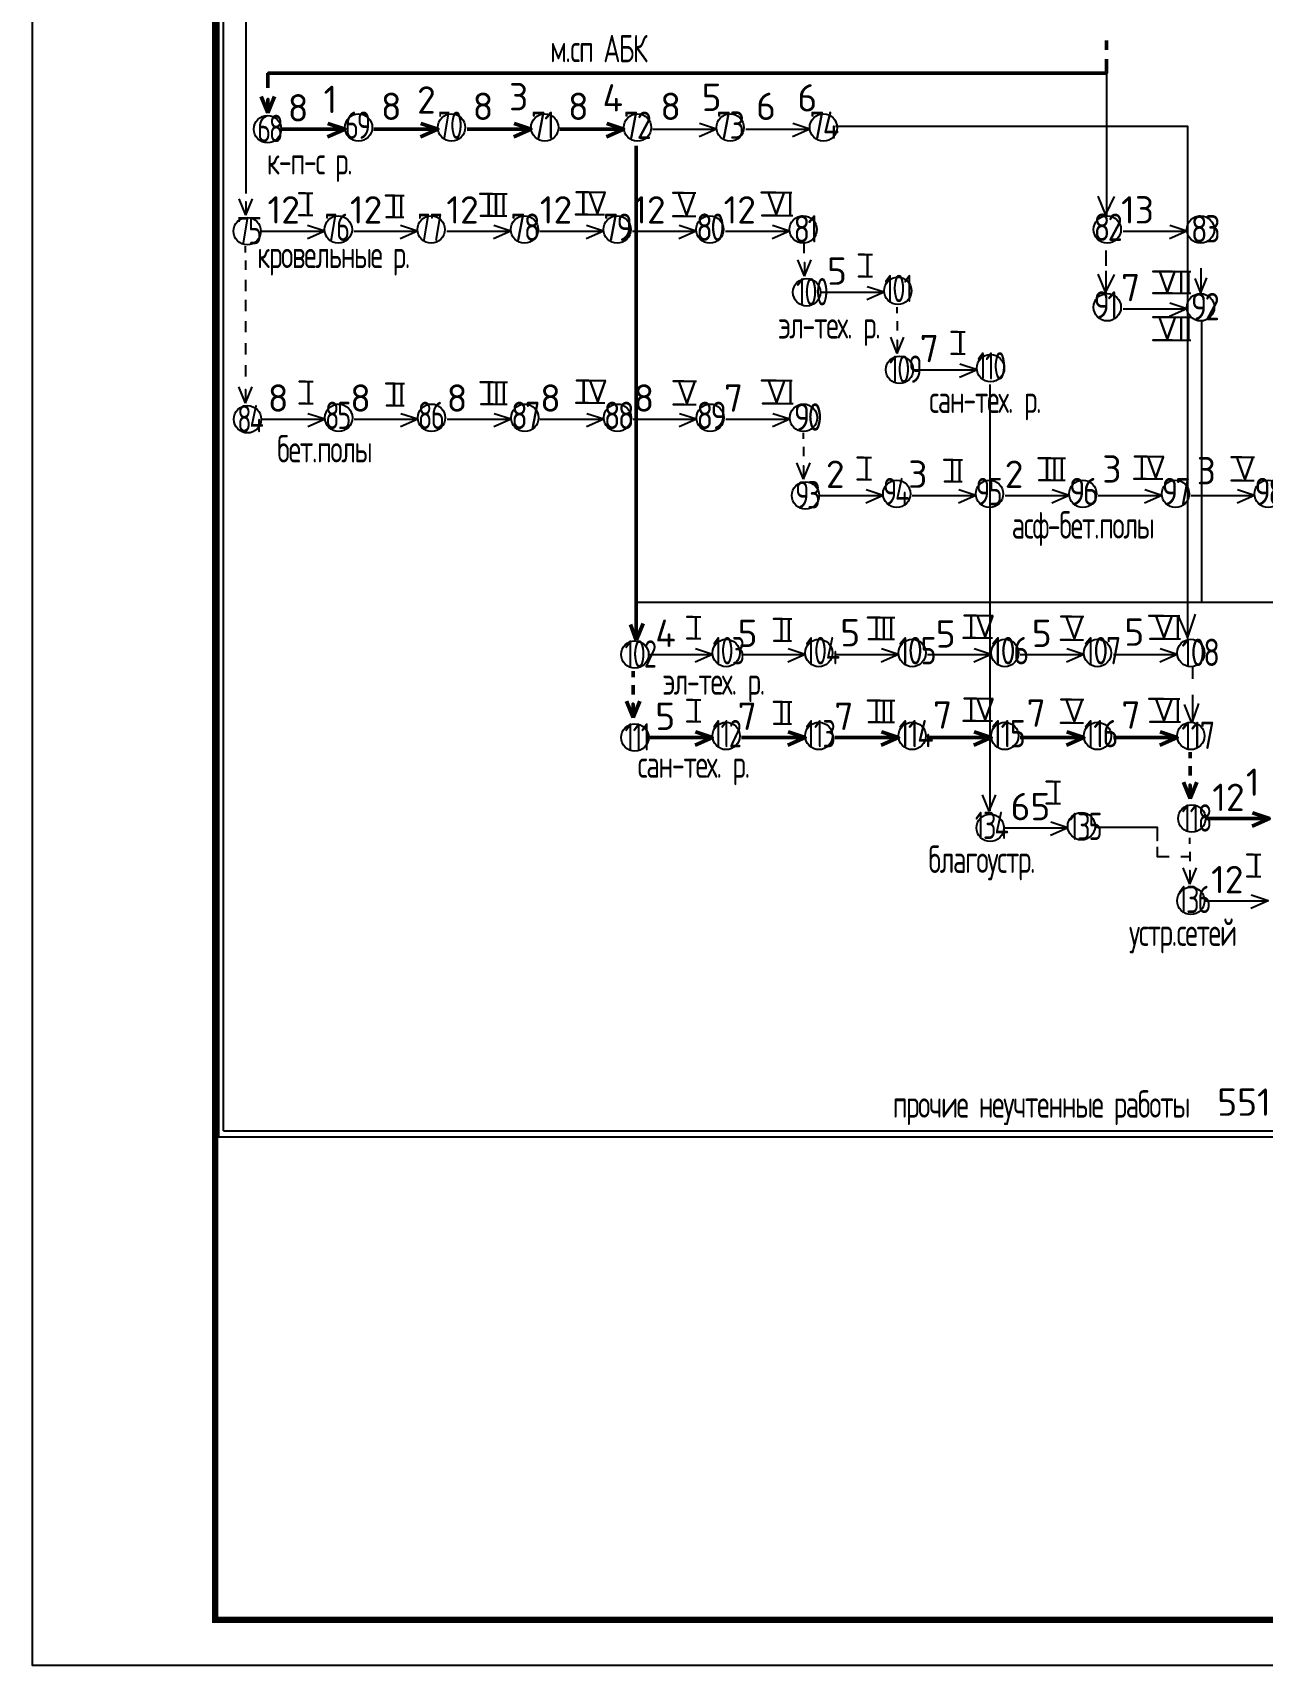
# Paper-space layout 'кал.план' of a CAD drawing. Header units: millimetres. Extents: x 0 to 2359, y 0 to 678.
# Drawn here: x 0.4 to 135.2, y 0.3 to 179.3 of the extents above; entities that cross this region are included whole.
import ezdxf

# ---------------------------------------------------------------- set-up
doc = ezdxf.new("R2010")
doc.units = ezdxf.units.MM
doc.header["$LTSCALE"] = 0.5
doc.layers.add('ТОЛСТЫЕ', color=1, linetype='Continuous', lineweight=50)
doc.layers.add('ТОНКИЕе', color=7, linetype='Continuous', lineweight=25)
doc.layers.add('тонкие', color=7, linetype='Continuous')
doc.styles.add('Наклонный 5', font='isocpeur.ttf', dxfattribs={"height": 7})
doc.linetypes.add('119-1 Кабель высоковольтный подземный', pattern='A,8,-2,[31,Russia-GOST_Topo.shx,S=0.15,R=180,X=0,Y=0],1,[31,Russia-GOST_Topo.shx,S=0.1,R=180,X=0,Y=0],6,[31,Russia-GOST_Topo.shx,S=0.1,R=0,X=0,Y=0],1,[31,Russia-GOST_Topo.shx,S=0.15,R=0,X=0,Y=0],-2', length=20)

psp = doc.layouts.new('кал.план')

# ---------------------------------------------------------------- linework, layer by layer
at = {"layer": 'ТОЛСТЫЕ', "const_width": 0.7}
psp.add_lwpolyline([(20.4018, 5.2751), (835.4018, 5.2751), (835.4018, 589.2751), (20.4018, 589.2751)], close=True, dxfattribs=at)
at = {"layer": 'ТОЛСТЫЕ', "color": 0}
for points in [[(118.099, 178.4217), (118.099, 177.3992)], [(26.1849, 173.2642), (26.1849, 174.8686)], [(26.1849, 170.498), (26.1849, 170.498), (25.4571, 172.2853)], [(26.1849, 170.498), (26.1849, 170.498), (26.9127, 172.2853)], [(26.1849, 171.979), (26.1849, 171.979), (26.1849, 170.498)], [(27.639, 168.7251), (34.639, 168.7251), (34.639, 168.7251), (32.7659, 169.3379)], [(27.639, 168.7251), (34.639, 168.7251), (34.639, 168.7251), (32.7343, 167.8867)], [(37.8122, 168.7251), (44.8122, 168.7251), (44.8122, 168.7251), (42.9391, 169.3379)], [(37.8122, 168.7251), (44.8122, 168.7251), (44.8122, 168.7251), (42.9075, 167.8867)], [(48.037, 168.7251), (55.037, 168.7251), (55.037, 168.7251), (53.1639, 169.3379)], [(48.037, 168.7251), (55.037, 168.7251), (55.037, 168.7251), (53.1324, 167.8867)], [(58.1975, 168.7251), (65.1975, 168.7251), (65.1975, 168.7251), (63.3244, 169.3379)], [(58.1975, 168.7251), (65.1975, 168.7251), (65.1975, 168.7251), (63.2928, 167.8867)], [(66.5389, 112.6906), (65.9256, 114.4061)], [(66.5798, 112.7315), (67.3158, 114.5287)], [(66.217, 108.6283), (66.217, 109.3032)], [(66.217, 107.7607), (66.217, 106.7381)], [(66.217, 104.2118), (66.217, 104.2118), (65.4892, 105.9992)], [(66.217, 104.2118), (66.217, 104.2118), (66.9448, 105.9992)], [(66.217, 105.6928), (66.217, 105.6928), (66.217, 104.2118)], [(67.9162, 102.0098), (74.9162, 102.0098), (74.9162, 102.0098), (73.0431, 102.6225)], [(78.0895, 102.0098), (85.0895, 102.0098), (85.0895, 102.0098), (83.2163, 102.6225)], [(88.3143, 102.0098), (95.3143, 102.0098), (95.3143, 102.0098), (93.4412, 102.6225)], [(98.4747, 102.0098), (105.4747, 102.0098), (105.4747, 102.0098), (103.6016, 102.6225)], [(108.6351, 102.0098), (115.6351, 102.0098), (115.6351, 102.0098), (113.762, 102.6225)], [(118.8596, 102.0098), (125.8596, 102.0098), (125.8596, 102.0098), (123.9865, 102.6225)], [(67.9162, 102.0098), (74.9162, 102.0098), (74.9162, 102.0098), (73.0116, 101.1713)], [(78.0895, 102.0098), (85.0895, 102.0098), (85.0895, 102.0098), (83.1848, 101.1713)], [(88.3143, 102.0098), (95.3143, 102.0098), (95.3143, 102.0098), (93.4096, 101.1713)], [(98.4747, 102.0098), (105.4747, 102.0098), (105.4747, 102.0098), (103.57, 101.1713)], [(108.6351, 102.0098), (115.6351, 102.0098), (115.6351, 102.0098), (113.7305, 101.1713)], [(118.8596, 102.0098), (125.8596, 102.0098), (125.8596, 102.0098), (123.9549, 101.1713)], [(127.2688, 99.7423), (127.2688, 100.4172)], [(127.2688, 98.8746), (127.2688, 97.8521)], [(127.2688, 95.3258), (127.2688, 95.3258), (126.541, 97.1131)], [(127.2688, 95.3258), (127.2688, 95.3258), (127.9966, 97.1131)], [(127.2688, 96.8068), (127.2688, 96.8068), (127.2688, 95.3258)], [(128.968, 93.1237), (135.968, 93.1237), (135.968, 93.1237), (134.0949, 93.7365)], [(128.968, 93.1237), (135.968, 93.1237), (135.968, 93.1237), (134.0633, 92.2853)]]:
    psp.add_lwpolyline(points, dxfattribs=at)
at = {"layer": 'ТОЛСТЫЕ', "color": 0, "linetype": '119-1 Кабель высоковольтный подземный', "ltscale": 0.8}
for points in [[(26.2614, 174.8686), (26.2614, 174.8686), (118.099, 174.8686), (118.099, 176.403)], [(66.5463, 166.8814), (66.5463, 112.9399)]]:
    psp.add_lwpolyline(points, dxfattribs=at)
at = {"layer": 'тонкие'}
psp.add_lwpolyline([(840.4018, 0.2751), (0.4018, 0.2751), (0.4018, 594.2751), (840.4018, 594.2751)], close=True, dxfattribs=at)
at = {"layer": 'ТОНКИЕе', "color": 0}
psp.add_line((21.3059, 58.8742), (21.3059, 269.7134), dxfattribs=at)
for points in [[(42.0797, 276.895), (42.0797, 270.2377), (20.7729, 270.2377), (20.7729, 58.226), (209.4408, 58.226), (209.4408, 65.9498)], [(68.3579, 168.7251), (75.3579, 168.7251), (75.3579, 168.7251), (73.4848, 169.3379)], [(68.3579, 168.7251), (75.3579, 168.7251), (75.3579, 168.7251), (73.4532, 167.8867)], [(78.5823, 168.7251), (85.5823, 168.7251), (85.5823, 168.7251), (83.7092, 169.3379)], [(78.5823, 168.7251), (85.5823, 168.7251), (85.5823, 168.7251), (83.6777, 167.8867)], [(30.2675, 161.6856), (29.5846, 161.6856), (31.1252, 161.6856)], [(40.069, 161.4553), (39.0847, 161.4553), (41.1069, 161.4553)], [(50.7958, 161.6147), (49.4139, 161.6147), (52.3971, 161.6147)], [(61.341, 161.801), (59.9848, 161.801), (63.1739, 161.801)], [(71.753, 161.7175), (70.5801, 161.7175), (73.1097, 161.7175)], [(81.865, 161.7866), (80.2388, 161.7866), (83.6262, 161.7866)], [(118.0535, 159.2263), (117.2016, 161.3538)], [(118.0429, 159.3571), (118.9756, 161.3147)], [(23.7659, 159.2718), (23.7659, 159.2718), (23.0381, 161.0592)], [(23.7659, 159.2718), (23.7659, 159.2718), (24.4937, 161.0592)], [(23.7659, 160.7529), (23.7659, 160.7529), (23.7659, 159.2718)], [(61.2606, 159.3576), (59.9044, 159.3576), (63.0936, 159.3576)], [(25.4137, 157.5382), (32.4137, 157.5382), (32.4137, 157.5382), (30.5406, 158.151)], [(30.2675, 159.2796), (29.5846, 159.2796), (31.1252, 159.2796)], [(35.5869, 157.5382), (42.5869, 157.5382), (42.5869, 157.5382), (40.7138, 158.151)], [(40.069, 159.0493), (39.1495, 159.0493), (41.0742, 159.0493)], [(45.8118, 157.5382), (52.8118, 157.5382), (52.8118, 157.5382), (50.9387, 158.151)], [(50.7958, 159.2087), (49.4985, 159.2087), (52.3653, 159.2087)], [(55.9722, 157.5382), (62.9722, 157.5382), (62.9722, 157.5382), (61.0991, 158.151)], [(66.1326, 157.5382), (73.1326, 157.5382), (73.1326, 157.5382), (71.2595, 158.151)], [(71.7269, 159.1636), (70.554, 159.1636), (73.0836, 159.1636)], [(76.3571, 157.5382), (83.3571, 157.5382), (83.3571, 157.5382), (81.484, 158.151)], [(81.9694, 159.2588), (80.3431, 159.2588), (83.7305, 159.2588)], [(119.9279, 157.5382), (126.9279, 157.5382), (126.9279, 157.5382), (125.0548, 158.151)], [(23.7175, 155.1952), (23.7175, 155.8701)], [(25.4137, 157.5382), (32.4137, 157.5382), (32.4137, 157.5382), (30.509, 156.6998)], [(35.5869, 157.5382), (42.5869, 157.5382), (42.5869, 157.5382), (40.6822, 156.6998)], [(45.8118, 157.5382), (52.8118, 157.5382), (52.8118, 157.5382), (50.9071, 156.6998)], [(55.9722, 157.5382), (62.9722, 157.5382), (62.9722, 157.5382), (61.0675, 156.6998)], [(66.1326, 157.5382), (73.1326, 157.5382), (73.1326, 157.5382), (71.2279, 156.6998)], [(76.3571, 157.5382), (83.3571, 157.5382), (83.3571, 157.5382), (81.4524, 156.6998)], [(84.9318, 156.2829), (84.9318, 155.1043)], [(119.9279, 157.5382), (126.9279, 157.5382), (126.9279, 157.5382), (125.0232, 156.6998)], [(23.7175, 154.3275), (23.7175, 153.305)], [(85.0049, 152.6041), (85.0049, 152.6041), (84.2771, 154.3915)], [(85.0049, 152.6041), (85.0049, 152.6041), (85.7327, 154.3915)], [(85.0049, 154.0852), (85.0049, 154.0852), (85.0049, 152.6041)], [(91.593, 154.9725), (90.9101, 154.9725), (92.4506, 154.9725)], [(118.0645, 153.7321), (118.0645, 155.4095)], [(23.7175, 152.2026), (23.7175, 150.9674)], [(91.593, 152.5665), (90.9101, 152.5665), (92.4506, 152.5665)], [(118.0535, 150.7047), (117.2016, 152.8322)], [(118.0429, 150.8356), (118.9756, 152.7932)], [(118.0645, 150.8233), (118.0645, 153.1797)], [(125.2868, 153.1198), (123.1734, 153.1198), (127.3377, 153.1198)], [(128.4319, 153.4748), (128.4319, 150.7661), (127.8274, 152.3556)], [(128.3908, 150.6886), (129.0843, 152.3989)], [(86.7392, 150.8251), (93.7392, 150.8251), (93.7392, 150.8251), (91.8661, 151.4378)], [(86.7392, 150.8251), (93.7392, 150.8251), (93.7392, 150.8251), (91.8345, 149.9866)], [(125.2868, 150.7303), (123.1734, 150.7303), (127.3377, 150.7303)], [(23.7175, 150.0067), (23.7175, 148.7715)], [(95.1766, 148.5313), (95.1766, 149.2062)], [(119.9279, 149.0167), (126.9279, 149.0167), (126.9279, 149.0167), (125.0548, 149.6294)], [(119.9279, 149.0167), (126.9279, 149.0167), (126.9279, 149.0167), (125.0232, 148.1782)], [(23.7175, 147.6736), (23.7175, 146.4384)], [(95.1766, 147.6636), (95.1766, 146.6411)], [(125.2868, 148.1152), (123.1734, 148.1152), (127.3377, 148.1152)], [(23.7175, 145.2489), (23.7175, 144.0138)], [(95.1766, 144.1148), (95.1766, 144.1148), (94.4488, 145.9021)], [(95.1766, 144.1148), (95.1766, 144.1148), (95.9044, 145.9021)], [(95.1766, 145.5958), (95.1766, 145.5958), (95.1766, 144.1148)], [(101.7647, 146.4831), (101.0818, 146.4831), (102.6224, 146.4831)], [(125.2868, 145.5874), (123.1734, 145.5874), (127.3377, 145.5874)], [(101.7647, 144.0771), (101.0818, 144.0771), (102.6224, 144.0771)], [(23.7175, 142.8243), (23.7175, 141.5892)], [(96.9109, 142.3357), (103.9109, 142.3357), (103.9109, 142.3357), (102.0378, 142.9485)], [(96.9109, 142.3357), (103.9109, 142.3357), (103.9109, 142.3357), (102.0062, 141.4973)], [(23.7175, 138.6839), (23.7175, 138.6839), (22.9897, 140.4712)], [(23.7175, 138.6839), (23.7175, 138.6839), (24.4453, 140.4712)], [(23.7175, 140.1649), (23.7175, 140.1649), (23.7175, 138.6839)], [(30.3057, 141.0523), (29.6227, 141.0523), (31.1633, 141.0523)], [(40.1072, 140.8219), (39.1228, 140.8219), (41.1451, 140.8219)], [(50.8339, 140.9813), (49.452, 140.9813), (52.4352, 140.9813)], [(61.3791, 141.1676), (60.0229, 141.1676), (63.212, 141.1676)], [(71.7911, 141.0842), (70.6182, 141.0842), (73.1479, 141.0842)], [(81.9032, 141.1533), (80.2769, 141.1533), (83.6644, 141.1533)], [(30.3057, 138.6462), (29.6227, 138.6462), (31.1633, 138.6462)], [(40.1072, 138.4159), (39.1876, 138.4159), (41.1123, 138.4159)], [(50.8339, 138.5753), (49.5366, 138.5753), (52.4035, 138.5753)], [(61.2988, 138.7242), (59.9426, 138.7242), (63.1317, 138.7242)], [(71.765, 138.5303), (70.5921, 138.5303), (73.1218, 138.5303)], [(82.0075, 138.6254), (80.3813, 138.6254), (83.7687, 138.6254)], [(25.4519, 136.9049), (32.4519, 136.9049), (32.4519, 136.9049), (30.5788, 137.5176)], [(25.4519, 136.9049), (32.4519, 136.9049), (32.4519, 136.9049), (30.5472, 136.0664)], [(35.6251, 136.9049), (42.6251, 136.9049), (42.6251, 136.9049), (40.752, 137.5176)], [(35.6251, 136.9049), (42.6251, 136.9049), (42.6251, 136.9049), (40.7204, 136.0664)], [(45.8499, 136.9049), (52.8499, 136.9049), (52.8499, 136.9049), (50.9768, 137.5176)], [(45.8499, 136.9049), (52.8499, 136.9049), (52.8499, 136.9049), (50.9453, 136.0664)], [(56.0104, 136.9049), (63.0104, 136.9049), (63.0104, 136.9049), (61.1373, 137.5176)], [(56.0104, 136.9049), (63.0104, 136.9049), (63.0104, 136.9049), (61.1057, 136.0664)], [(66.1708, 136.9049), (73.1708, 136.9049), (73.1708, 136.9049), (71.2977, 137.5176)], [(66.1708, 136.9049), (73.1708, 136.9049), (73.1708, 136.9049), (71.2661, 136.0664)], [(76.3952, 136.9049), (83.3952, 136.9049), (83.3952, 136.9049), (81.5221, 137.5176)], [(76.3952, 136.9049), (83.3952, 136.9049), (83.3952, 136.9049), (81.4906, 136.0664)], [(84.8827, 134.7507), (84.8827, 135.4255)], [(84.8827, 133.883), (84.8827, 132.8605)], [(91.4709, 132.7025), (90.7879, 132.7025), (92.3285, 132.7025)], [(111.9991, 132.6315), (110.6172, 132.6315), (113.6004, 132.6315)], [(122.5443, 132.8178), (121.1881, 132.8178), (124.3772, 132.8178)], [(132.9563, 132.7344), (131.7834, 132.7344), (134.313, 132.7344)], [(84.8827, 130.3341), (84.8827, 130.3341), (84.1549, 132.1215)], [(84.8827, 130.3341), (84.8827, 130.3341), (85.6105, 132.1215)], [(84.8827, 131.8152), (84.8827, 131.8152), (84.8827, 130.3341)], [(101.2723, 132.4722), (100.288, 132.4722), (102.3102, 132.4722)], [(86.617, 128.5551), (93.617, 128.5551), (93.617, 128.5551), (91.7439, 129.1678)], [(91.4709, 130.2965), (90.7879, 130.2965), (92.3285, 130.2965)], [(96.7903, 128.5551), (103.7903, 128.5551), (103.7903, 128.5551), (101.9172, 129.1678)], [(101.2723, 130.0661), (100.3528, 130.0661), (102.2775, 130.0661)], [(107.0151, 128.5551), (114.0151, 128.5551), (114.0151, 128.5551), (112.142, 129.1678)], [(111.9991, 130.2255), (110.7018, 130.2255), (113.5687, 130.2255)], [(117.1755, 128.5551), (124.1755, 128.5551), (124.1755, 128.5551), (122.3024, 129.1678)], [(122.464, 130.3744), (121.1078, 130.3744), (124.2969, 130.3744)], [(127.336, 128.5551), (134.336, 128.5551), (134.336, 128.5551), (132.4629, 129.1678)], [(132.9302, 130.1805), (131.7573, 130.1805), (134.2869, 130.1805)], [(86.617, 128.5551), (93.617, 128.5551), (93.617, 128.5551), (91.7124, 127.7166)], [(96.7903, 128.5551), (103.7903, 128.5551), (103.7903, 128.5551), (101.8856, 127.7166)], [(107.0151, 128.5551), (114.0151, 128.5551), (114.0151, 128.5551), (112.1104, 127.7166)], [(117.1755, 128.5551), (124.1755, 128.5551), (124.1755, 128.5551), (122.2709, 127.7166)], [(127.336, 128.5551), (134.336, 128.5551), (134.336, 128.5551), (132.4313, 127.7166)], [(72.7701, 115.2564), (72.0871, 115.2564), (73.6277, 115.2564)], [(82.5715, 115.026), (81.5872, 115.026), (83.6094, 115.026)], [(93.2983, 115.1854), (91.9164, 115.1854), (94.8996, 115.1854)], [(103.8435, 115.3717), (102.4873, 115.3717), (105.6764, 115.3717)], [(114.2555, 115.2882), (113.0826, 115.2882), (115.6122, 115.2882)], [(124.3676, 115.3573), (122.7413, 115.3573), (126.1287, 115.3573)], [(127.0076, 112.991), (125.9674, 115.4156)], [(72.7701, 112.8503), (72.0871, 112.8503), (73.6277, 112.8503)], [(103.7632, 112.9283), (102.407, 112.9283), (105.5961, 112.9283)], [(124.4719, 112.8295), (122.8456, 112.8295), (126.2331, 112.8295)], [(67.9162, 111.109), (74.9162, 111.109), (74.9162, 111.109), (73.0431, 111.7217)], [(67.9162, 111.109), (74.9162, 111.109), (74.9162, 111.109), (73.0116, 110.2705)], [(78.0895, 111.109), (85.0895, 111.109), (85.0895, 111.109), (83.2163, 111.7217)], [(78.0895, 111.109), (85.0895, 111.109), (85.0895, 111.109), (83.1848, 110.2705)], [(82.5715, 112.62), (81.652, 112.62), (83.5767, 112.62)], [(88.3143, 111.109), (95.3143, 111.109), (95.3143, 111.109), (93.4412, 111.7217)], [(88.3143, 111.109), (95.3143, 111.109), (95.3143, 111.109), (93.4096, 110.2705)], [(93.2983, 112.7794), (92.001, 112.7794), (94.8679, 112.7794)], [(98.4747, 111.109), (105.4747, 111.109), (105.4747, 111.109), (103.6016, 111.7217)], [(98.4747, 111.109), (105.4747, 111.109), (105.4747, 111.109), (103.57, 110.2705)], [(108.6351, 111.109), (115.6351, 111.109), (115.6351, 111.109), (113.762, 111.7217)], [(108.6351, 111.109), (115.6351, 111.109), (115.6351, 111.109), (113.7305, 110.2705)], [(114.2294, 112.7344), (113.0565, 112.7344), (115.5861, 112.7344)], [(118.8596, 111.109), (125.8596, 111.109), (125.8596, 111.109), (123.9865, 111.7217)], [(118.8596, 111.109), (125.8596, 111.109), (125.8596, 111.109), (123.9549, 110.2705)], [(127.528, 109.8536), (127.528, 108.4366)], [(72.7701, 106.1572), (72.0871, 106.1572), (73.6277, 106.1572)], [(82.5715, 105.9268), (81.5872, 105.9268), (83.6094, 105.9268)], [(93.2983, 106.0862), (91.9164, 106.0862), (94.8996, 106.0862)], [(103.8435, 106.2725), (102.4873, 106.2725), (105.6764, 106.2725)], [(114.2555, 106.1891), (113.0826, 106.1891), (115.6122, 106.1891)], [(124.3676, 106.2582), (122.7413, 106.2582), (126.1287, 106.2582)], [(127.4298, 103.6779), (126.6443, 105.6398)], [(127.528, 106.6775), (127.528, 103.727), (128.2153, 105.7378)], [(72.7701, 103.7511), (72.0871, 103.7511), (73.6277, 103.7511)], [(82.5715, 103.5208), (81.652, 103.5208), (83.5767, 103.5208)], [(93.2983, 103.6802), (92.001, 103.6802), (94.8679, 103.6802)], [(103.7632, 103.8291), (102.407, 103.8291), (105.5961, 103.8291)], [(114.2294, 103.6352), (113.0565, 103.6352), (115.5861, 103.6352)], [(124.4719, 103.7303), (122.8456, 103.7303), (126.2331, 103.7303)], [(112.1871, 97.1903), (111.5042, 97.1903), (113.0448, 97.1903)], [(105.2563, 93.9402), (105.2563, 93.9402), (104.5285, 95.7275)], [(105.2563, 93.9402), (105.2563, 93.9402), (105.9841, 95.7275)], [(112.1871, 94.7843), (111.5042, 94.7843), (113.0448, 94.7843)], [(106.8612, 92.1096), (113.8612, 92.1096), (113.8612, 92.1096), (111.9881, 92.7223)], [(106.8612, 92.1096), (113.8612, 92.1096), (113.8612, 92.1096), (111.9566, 91.2711)], [(123.6533, 90.0297), (123.6533, 88.9553), (124.9813, 88.9553)], [(127.238, 90.3534), (127.238, 91.0282)], [(126.2407, 88.9553), (127.238, 88.9744)], [(127.238, 85.9368), (127.238, 85.9368), (126.5102, 87.7242)], [(127.238, 89.4857), (127.238, 88.4631)], [(127.238, 85.9368), (127.238, 85.9368), (127.9658, 87.7242)], [(134.1688, 89.187), (133.4859, 89.187), (135.0265, 89.187)], [(127.238, 87.4178), (127.238, 87.4178), (127.238, 85.9368)], [(134.1688, 86.781), (133.4859, 86.781), (135.0265, 86.781)], [(128.843, 84.1062), (135.843, 84.1062), (135.843, 84.1062), (133.9699, 84.719)], [(128.843, 84.1062), (135.843, 84.1062), (135.843, 84.1062), (133.9383, 83.2678)], [(21.3059, 58.8742), (208.9483, 58.8742), (208.9483, 65.8342)]]:
    psp.add_lwpolyline(points, dxfattribs=at)
at = {"layer": 'ТОНКИЕе', "color": 0, "linetype": '119-1 Кабель высоковольтный подземный', "ltscale": 0.8}
for points in [[(23.7837, 188.039), (23.7837, 161.6618)], [(118.099, 174.8686), (118.099, 159.2795)], [(105.3029, 140.7315), (105.3029, 93.9721)]]:
    psp.add_lwpolyline(points, dxfattribs=at)
at = {"layer": 'ТОНКИЕе', "color": 0, "linetype": '119-1 Кабель высоковольтный подземный'}
for points in [[(88.3886, 169.0513), (126.9662, 169.0513), (126.9662, 112.9044), (127.8743, 115.5455)], [(128.5226, 147.6955), (128.5226, 116.8163), (66.5386, 116.8163)], [(145.9672, 127.254), (145.9672, 116.8163), (128.5226, 116.8163)]]:
    psp.add_lwpolyline(points, dxfattribs=at)
at = {"layer": 'ТОНКИЕе', "color": 0, "linetype": '119-1 Кабель высоковольтный подземный', "ltscale": 0.5}
psp.add_lwpolyline([(116.8965, 92.1887), (123.6533, 92.1887), (123.6533, 90.7366), (123.6533, 90.7366)], dxfattribs=at)
at = {"layer": 'ТОНКИЕе', "color": 0}
for centre in [(26.139, 168.7251), (36.1294, 168.8945), (46.3026, 168.8945), (56.5274, 168.8945), (66.6879, 168.8945), (76.8483, 168.8945), (87.0727, 168.8945), (23.9137, 157.5382), (33.9041, 157.7076), (44.0773, 157.7076), (54.3022, 157.7076), (64.4626, 157.7076), (74.623, 157.7076), (84.8475, 157.7076), (118.1938, 157.7076), (128.4183, 157.7076), (85.2392, 150.8251), (95.2296, 150.9945), (118.1938, 149.1861), (128.4183, 149.1861), (95.4109, 142.3357), (105.4013, 142.5051), (23.9519, 136.9049), (33.9423, 137.0743), (44.1155, 137.0743), (54.3403, 137.0743), (64.5008, 137.0743), (74.6612, 137.0743), (84.8857, 137.0743), (85.117, 128.5551), (95.1075, 128.7245), (105.2807, 128.7245), (115.5055, 128.7245), (125.6659, 128.7245), (135.8264, 128.7245), (66.4162, 111.109), (76.4066, 111.2783), (86.5799, 111.2783), (96.8047, 111.2783), (106.9651, 111.2783), (117.1256, 111.2783), (127.35, 111.2783), (66.4162, 102.0098), (76.4066, 102.1792), (86.5799, 102.1792), (96.8047, 102.1792), (106.9651, 102.1792), (117.1256, 102.1792), (127.35, 102.1792), (105.3612, 92.1096), (115.3516, 92.2789), (127.468, 93.1237), (127.343, 84.1062)]:
    psp.add_circle(centre, 1.5, dxfattribs=at)

# ---------------------------------------------------------------- texts
at = {"layer": 'ТОНКИЕе', "color": 0, "attachment_point": 1, "style": 'Наклонный 5'}
for s, width, insert, char_height in [('{\\W0.7;\\T0.9;м.сп АБК}', 19.299279, (57.1108, 179.0554), 3), ('3', 1.266679, (52.6137, 173.7713), 3), ('4', 1.266679, (62.8656, 173.6493), 3), ('5', 1.266679, (73.7276, 173.7103), 3), ('8', 3, (28.3669, 172.5521), 3), ('1', 1.266679, (32.2854, 173.479), 3), ('8', 1.266679, (38.5742, 172.7214), 3), ('2', 1.266679, (42.5373, 173.418), 3), ('8', 3, (48.6329, 172.7214), 3), ('8', 1.266679, (59.0827, 172.7214), 3), ('8', 1.266679, (69.1973, 172.7214), 3), ('6', 1.266679, (79.7031, 172.7214), 3), ('6', 1.266679, (84.2236, 173.6493), 3), ('{\\W0.7;\\T0.85;68}', 3, (25.003, 170.289), 3), ('{\\W0.7;\\T0.85;69}', 3, (34.639, 170.65), 3), ('{\\W0.7;\\T0.9;70}', 1.266679, (44.8122, 170.65), 3), ('{\\W0.8;\\T0.85;71}', 1.266679, (55.037, 170.65), 3), ('{\\W0.8;\\T0.85;72}', 1.266679, (65.1975, 170.65), 3), ('{\\W0.8;\\T0.85;73}', 3, (75.3579, 170.65), 3), ('{\\W0.7;\\T0.9;к-п-с р.}', 19.299279, (26.0715, 166.7405), 3), ('12', 1.266679, (26.1416, 161.3652), 3), ('I', 2.135501, (30.1849, 161.7775), 2.5), ('12', 1.266679, (35.1698, 161.3652), 3), ('II', 2.135501, (39.5718, 161.5472), 2.5), ('12', 1.266679, (45.7476, 161.3652), 3), ('III', 11.218717, (49.982, 161.7065), 2.5), ('12', 1.266679, (55.9885, 161.3652), 3), ('IV', 2.135501, (60.3626, 161.8555), 2.5), ('12', 1.266679, (66.2294, 161.3652), 3), ('V', 2.135501, (70.9459, 161.6615), 2.5), ('12', 1.266679, (76.1334, 161.3652), 3), ('VI', 2.135501, (80.7737, 161.7567), 2.5), ('13', 1.266679, (119.7042, 161.3652), 3), ('{\\W0.7;\\T0.85;76}', 1.266679, (32.4137, 159.4631), 3), ('{\\W0.7;\\T0.9;77}', 1.266679, (42.5869, 159.4631), 3), ('{\\W0.8;\\T0.85;78}', 1.266679, (52.8118, 159.4631), 3), ('{\\W0.8;\\T0.85;79}', 1.266679, (62.9722, 159.4631), 3), ('{\\W0.8;\\T0.85;80}', 1.266679, (73.1326, 159.4631), 3), ('{\\W0.8;\\T0.85;82}', 1.266679, (116.7034, 159.4631), 3), ('{\\W0.7;\\T0.85;75}', 3, (22.7778, 159.1021), 3), ('{\\W0.8;\\T0.85;81}', 1.266679, (83.8003, 159.2829), 3), ('{\\W0.7;\\T0.9;кровельные р.}', 19.299279, (25.0079, 156.4808), 3), ('5', 1.266679, (87.4671, 154.652), 3), ('I', 2.135501, (91.5104, 155.0643), 2.5), ('{\\W0.7;\\T0.85;100}', 3, (84.1032, 152.3889), 3), ('{\\W0.7;\\T0.85;101}', 1.266679, (93.7392, 152.75), 3), ('7', 1.266679, (119.7042, 152.8436), 3), ('VII', 2.135501, (123.6361, 153.2282), 2.5), ('{\\W0.8;\\T0.85;91}', 1.266679, (116.7034, 150.9416), 3), ('{\\W0.7;\\T0.9;эл-тех. р.}', 19.299279, (82.138, 148.7581), 3), ('VII', 2.135501, (123.6361, 148.0852), 2.5), ('7', 1.266679, (97.6388, 146.1626), 3), ('I', 2.135501, (101.6821, 146.575), 2.5), ('{\\W0.7;\\T0.85;109}', 3, (94.275, 143.8995), 3), ('8', 1.266679, (26.1798, 140.7318), 3), ('I', 2.135501, (30.223, 141.1441), 2.5), ('8', 1.266679, (35.2079, 140.7318), 3), ('II', 2.135501, (39.61, 140.9138), 2.5), ('8', 1.266679, (45.7857, 140.7318), 3), ('III', 11.218717, (50.0201, 141.0731), 2.5), ('8', 1.266679, (56.0266, 140.7318), 3), ('IV', 2.135501, (60.4007, 141.2221), 2.5), ('8', 1.266679, (66.2675, 140.7318), 3), ('V', 2.135501, (70.9841, 141.0281), 2.5), ('7', 1.266679, (76.1715, 140.7318), 3), ('VI', 2.135501, (80.8119, 141.1233), 2.5), ('{\\W0.7;\\T0.9;сан-тех. р.}', 19.299279, (98.6671, 140.6012), 3), ('{\\W0.7;\\T0.85;84}', 3, (22.8159, 138.4687), 3), ('{\\W0.7;\\T0.85;85}', 1.266679, (32.4519, 138.8298), 3), ('{\\W0.7;\\T0.9;86}', 1.266679, (42.6251, 138.8298), 3), ('{\\W0.8;\\T0.85;87}', 1.266679, (52.8499, 138.8298), 3), ('{\\W0.8;\\T0.85;88}', 1.266679, (63.0104, 138.8298), 3), ('{\\W0.8;\\T0.85;89}', 1.266679, (73.1708, 138.8298), 3), ('{\\W0.8;\\T0.85;90}', 1.266679, (83.8384, 138.6495), 3), ('{\\W0.7;\\T0.9;бет.полы}', 19.299279, (27.208, 135.1704), 3), ('I', 2.135501, (91.3882, 132.7943), 2.5), ('II', 2.135501, (100.7751, 132.564), 2.5), ('III', 11.218717, (111.1853, 132.7234), 2.5), ('3', 1.266679, (117.6437, 132.9563), 3), ('IV', 2.135501, (121.5659, 132.8723), 2.5), ('3', 1.266679, (127.9915, 132.7649), 3), ('V', 2.135501, (132.1492, 132.6784), 2.5), ('2', 1.266679, (87.345, 132.382), 3), ('3', 1.266679, (96.3731, 132.382), 3), ('2', 1.266679, (106.9509, 132.382), 3), ('{\\W0.7;\\T0.85;93}', 3, (83.9811, 130.1189), 3), ('{\\W0.7;\\T0.85;94}', 1.266679, (93.617, 130.48), 3), ('{\\W0.7;\\T0.9;95}', 1.266679, (103.7903, 130.48), 3), ('{\\W0.8;\\T0.85;96}', 1.266679, (114.0151, 130.48), 3), ('{\\W0.8;\\T0.85;97}', 1.266679, (124.1755, 130.48), 3), ('{\\W0.8;\\T0.85;98}', 1.266679, (134.336, 130.48), 3), ('{\\W0.7;\\T0.9;асф-бет.полы}', 19.299279, (107.706, 126.8214), 3), ('4', 1.266679, (68.6442, 114.9359), 3), ('I', 2.135501, (72.6874, 115.3482), 2.5), ('5', 1.266679, (77.6723, 114.9359), 3), ('II', 2.135501, (82.0743, 115.1179), 2.5), ('5', 1.266679, (88.922, 115.0012), 3), ('III', 11.218717, (92.4845, 115.2772), 2.5), ('5', 1.266679, (99.3869, 114.8705), 3), ('IV', 2.135501, (102.8651, 115.4262), 2.5), ('5', 1.266679, (109.9171, 114.9359), 3), ('V', 2.135501, (113.4484, 115.2322), 2.5), ('5', 1.266679, (120.0549, 115.0666), 3), ('VI', 2.135501, (123.2762, 115.3274), 2.5), ('{\\W0.7;\\T0.85;103}', 1.266679, (74.9162, 113.0338), 3), ('{\\W0.7;\\T0.9;104}', 1.266679, (85.0895, 113.0338), 3), ('{\\W0.8;\\T0.85;105}', 1.266679, (95.3143, 113.0338), 3), ('{\\W0.8;\\T0.85;106}', 1.266679, (105.4747, 113.0338), 3), ('{\\W0.8;\\T0.85;107}', 1.266679, (115.6351, 113.0338), 3), ('{\\W0.7;\\T0.85;102}', 3, (65.2803, 112.6728), 3), ('{\\W0.7;\\T0.9;эл-тех. р.}', 19.299279, (69.4711, 109.7028), 3), ('5', 1.266679, (68.6442, 105.8367), 3), ('I', 2.135501, (72.6874, 106.249), 2.5), ('7', 1.266679, (77.6723, 105.8367), 3), ('II', 2.135501, (82.0743, 106.0187), 2.5), ('7', 1.266679, (88.2754, 105.8367), 3), ('III', 11.218717, (92.4845, 106.1781), 2.5), ('7', 1.266679, (99.0849, 105.9743), 3), ('IV', 2.135501, (102.8651, 106.327), 2.5), ('7', 1.266679, (109.3437, 106.1806), 3), ('V', 2.135501, (113.4484, 106.1331), 2.5), ('7', 1.266679, (119.7402, 105.9743), 3), ('VI', 2.135501, (123.2762, 106.2282), 2.5), ('{\\W0.7;\\T0.85;112}', 1.266679, (74.9162, 103.9347), 3), ('{\\W0.7;\\T0.9;113}', 1.266679, (85.0895, 103.9347), 3), ('{\\W0.8;\\T0.85;114}', 1.266679, (95.3143, 103.9347), 3), ('{\\W0.8;\\T0.85;115}', 1.266679, (105.4747, 103.9347), 3), ('{\\W0.8;\\T0.85;116}', 1.266679, (115.6351, 103.9347), 3), ('{\\W0.7;\\T0.85;111}', 3, (65.2803, 103.5736), 3), ('{\\W0.8;\\T0.85;117}', 1.266679, (126.3028, 103.7544), 3), ('{\\W0.7;\\T0.9;сан-тех. р.}', 19.299279, (66.718, 100.5907), 3), ('1', 1.266679, (133.3788, 98.6099), 3), ('I', 2.135501, (112.1045, 97.2822), 2.5), ('12', 1.266679, (129.6959, 96.9507), 3), ('65', 1.266679, (107.5892, 95.9365), 3), ('{\\W0.7;\\T0.85;134}', 3, (103.6763, 93.8796), 3), ('{\\W0.7;\\T0.85;118}', 3, (126.332, 94.6876), 3), ('{\\W0.7;\\T0.9;благоустр.}', 19.299279, (98.5917, 90.1638), 3), ('12', 1.266679, (129.5709, 87.9332), 3), ('I', 2.135501, (134.0862, 89.2788), 2.5), ('{\\W0.7;\\T0.85;136}', 3, (125.9262, 85.7581), 3), ('{\\W0.7;\\T0.9;устр.сетей}', 19.299279, (120.5734, 82.1604), 3), ('{\\W0.7;\\T0.9;прочие неучтенные работы}', 52.927617, (94.6656, 63.3239), 3), ('551', 1.266679, (130.2401, 63.5308), 3)]:
    psp.add_mtext_dynamic_manual_height_columns(s, width=width, gutter_width=35, heights=[0], dxfattribs=dict(at, insert=insert, char_height=char_height))
at = {"layer": 'ТОНКИЕе', "char_height": 3, "attachment_point": 1, "style": 'Наклонный 5'}
for s, insert in [('{\\W0.8;\\T0.85;74}', (85.5823, 170.65)), ('{\\W0.8;\\T0.85;83}', (127.371, 159.2829)), ('{\\W0.8;\\T0.85;92}', (127.371, 150.7613)), ('{\\W0.7;\\T0.85;110}', (103.9109, 144.2606)), ('{\\W0.8;\\T0.85;108}', (126.3028, 112.8536)), ('{\\W0.7;\\T0.85;135}', (113.9886, 93.7676))]:
    psp.add_mtext_dynamic_manual_height_columns(s, width=1.266679, gutter_width=35, heights=[0], dxfattribs=dict(at, insert=insert))

doc.saveas('drawing.dxf')
